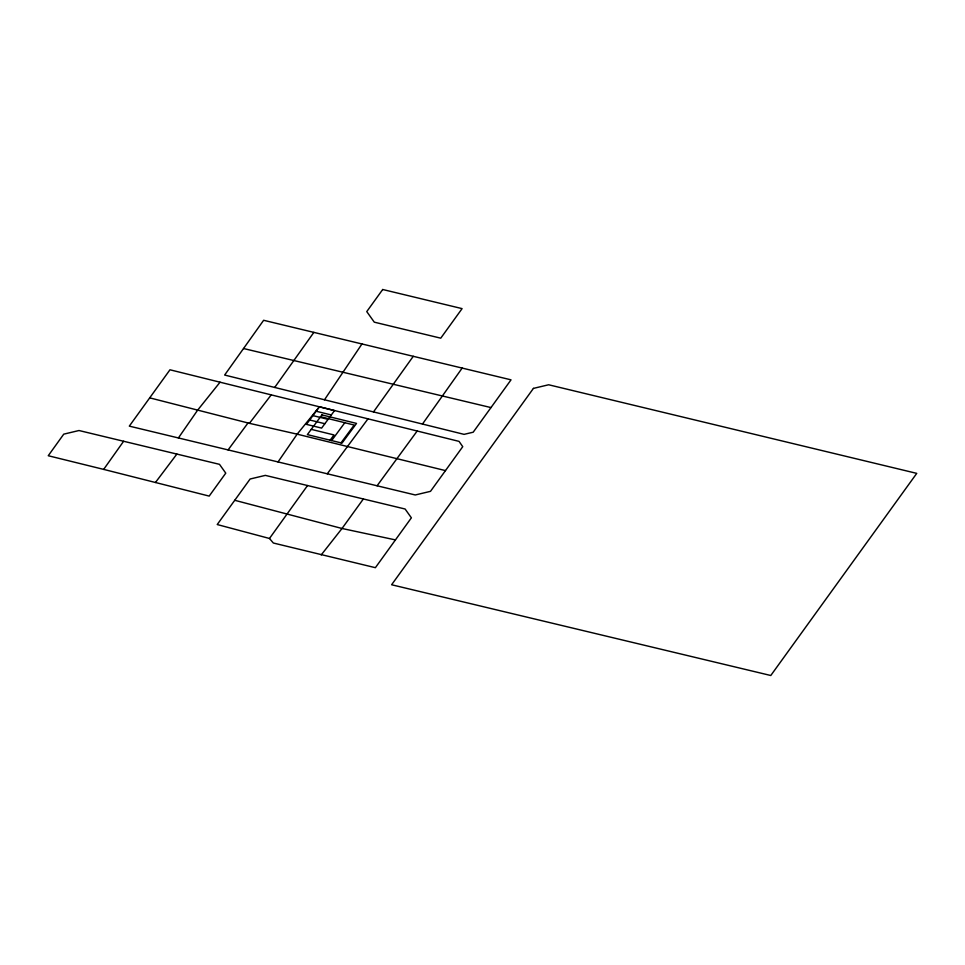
<?xml version="1.0" encoding="UTF-8"?>
<svg xmlns="http://www.w3.org/2000/svg" width="965" height="965" viewBox="0 0 965 965"><rect width="100%" height="100%" fill="white"/><g stroke="black" fill="none" stroke-linecap="round" stroke-linejoin="round"><path stroke-width="1.45" d="M361.959 343.962L263.638 320.284L224.64 375.047L464.069 434.359L473.188 432.211L511.028 379.836L361.959 343.962L324.493 399.775M278.029 461.945L297.148 434.166L319.415 406.796L334.541 410.583L321.622 428.098L306.46 424.371L319.367 406.856M178.404 437.953L197.668 410.113L220.044 382.2L459.038 441.379L462.742 446.674L430.499 491.342L415.252 494.973L129.31 426.132L169.973 369.788L220.044 382.2M462.163 368.075L422.477 424.045M103.665 469.388L209.188 496.094L225.762 473.14L219.489 464.334L78.997 430.523L63.75 434.154L48.25 455.733L103.665 469.388L123.629 441.258M313.866 332.37L274.699 387.447M373.503 411.91L413.273 356.302M269.476 538.47L273.348 543.018L375.385 567.685L411.38 517.831L405.107 509.013L265.351 475.383L250.128 479.002L217.222 524.538L269.476 538.47L307.546 485.528M363.359 498.965L342.02 528.482L321.224 554.911M417.169 431.017L377.086 485.781M228.09 449.919L248.005 422.972M330.127 440.197L333.999 434.95L311.249 429.353M331.646 440.571L344.807 422.718M341.007 442.875L354.203 425.046L320.561 416.711M367.991 418.834L327.268 473.791M155.449 482.488L176.872 454.069M149.659 397.845L249.428 423.333L271.225 394.866M395.433 539.905L342.02 528.482L234.736 500.292M249.428 423.333L297.148 434.166L445.492 470.606M243.542 348.522L490.992 407.58M316.134 411.235L331.309 414.962M312.913 415.613L328.076 419.341M309.681 419.992L324.855 423.719M382.707 289.5L366.76 311.599L374.287 322.165L440.752 338.172L462.09 308.619L382.707 289.5M533.428 388.388L391.609 584.754L770.782 675.5L916.75 473.369L548.651 384.77L533.428 388.388M321.912 414.902L307.377 434.612L341.996 443.116L356.531 423.406L321.912 414.902"/></g></svg>
